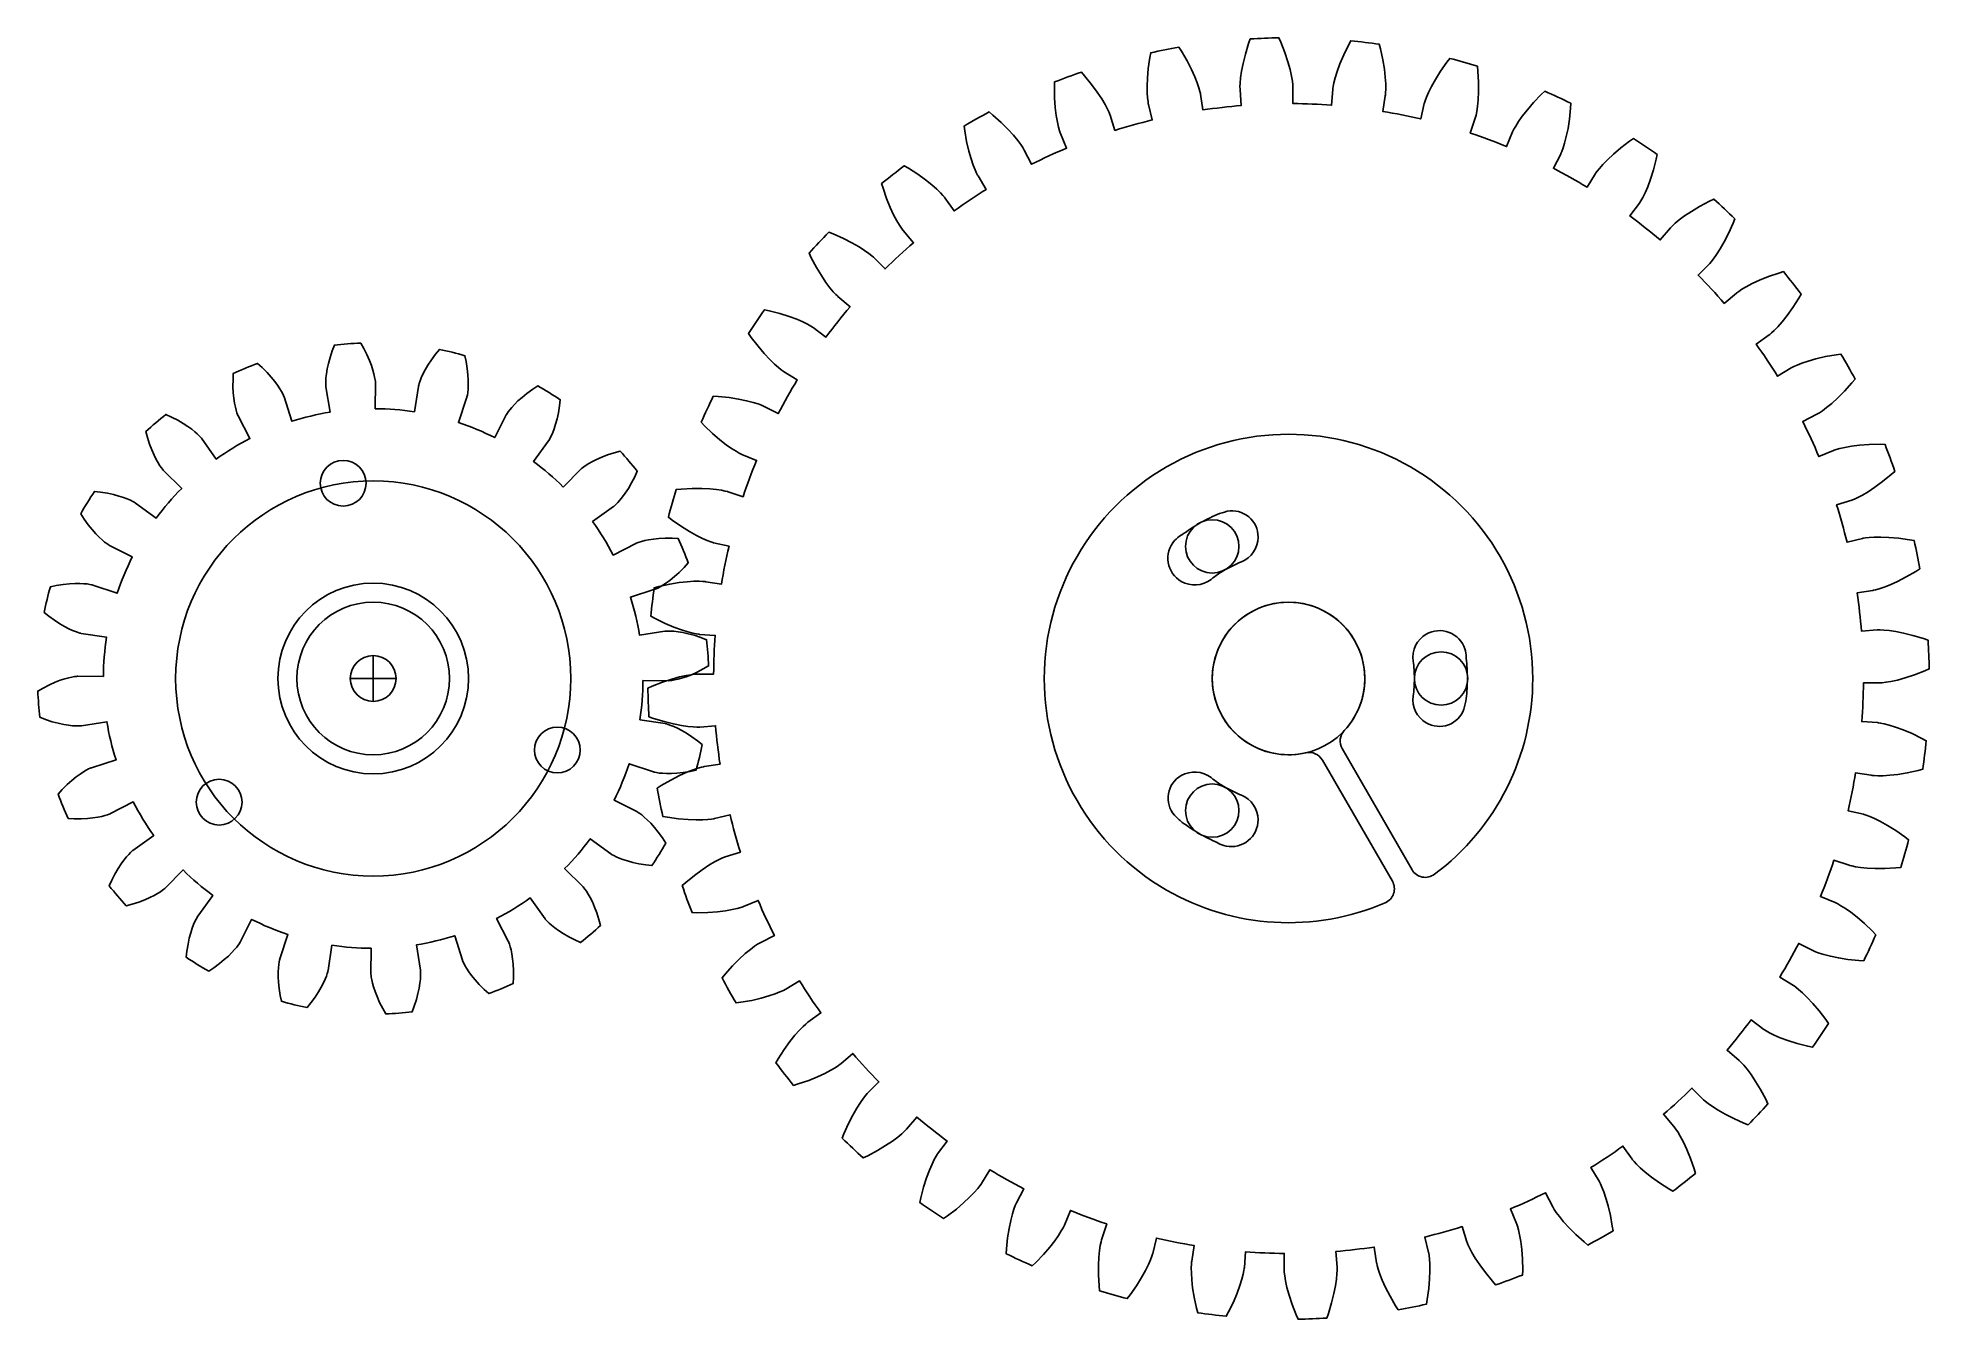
# Model space of a CAD drawing. Header units: millimetres. Extents: x -164 to 84, y -84 to 84.
import ezdxf

# ---------------------------------------------------------------- set-up
doc = ezdxf.new("R2010")
doc.units = ezdxf.units.MM
doc.layers.add('Layer1', color=70, linetype='Continuous')

msp = doc.modelspace()

# ---------------------------------------------------------------- linework, layer by layer
at = {"layer": 'Layer1'}
for points in [[(57.13, 49.16), (58.71, 50.52), (58.79, 50.58), (59.02, 50.75), (59.42, 51.02), (60.01, 51.36), (60.78, 51.77), (61.74, 52.21), (62.91, 52.69), (64.28, 53.16), (64.89, 53.34, -0.011197), (67.21, 50.38), (67.21, 50.38), (66.89, 49.84), (66.11, 48.62), (65.37, 47.6), (64.71, 46.76), (64.13, 46.11), (63.65, 45.63), (63.3, 45.3), (63.08, 45.11), (63, 45.05), (61.31, 43.84, -0.016841), (64.12, 39.62), (65.89, 40.71), (65.97, 40.76), (66.23, 40.89), (66.67, 41.09), (67.3, 41.34), (68.13, 41.62), (69.15, 41.91), (70.38, 42.2), (71.81, 42.45), (72.43, 42.54, -0.011197), (74.27, 39.25), (74.27, 39.25), (73.87, 38.76), (72.9, 37.68), (72.01, 36.78), (71.22, 36.07), (70.55, 35.51), (70.01, 35.11), (69.61, 34.84), (69.36, 34.69), (69.27, 34.64), (67.41, 33.71, -0.016841), (69.53, 29.1), (71.45, 29.9), (71.54, 29.94), (71.81, 30.03), (72.28, 30.16), (72.94, 30.3), (73.8, 30.45), (74.86, 30.58), (76.11, 30.67), (77.56, 30.7), (78.2, 30.68, -0.011197), (79.49, 27.15), (79.49, 27.15), (79.02, 26.73), (77.89, 25.81), (76.88, 25.07), (75.99, 24.48), (75.24, 24.04), (74.64, 23.72), (74.2, 23.52), (73.93, 23.41), (73.84, 23.38), (71.86, 22.75, -0.016841), (73.22, 17.86), (75.25, 18.36), (75.34, 18.38), (75.63, 18.42), (76.11, 18.48), (76.78, 18.52), (77.65, 18.53), (78.72, 18.49), (79.97, 18.38), (81.41, 18.19), (82.03, 18.07, -0.011197), (82.76, 14.38), (82.76, 14.38), (82.23, 14.03), (80.97, 13.31), (79.85, 12.73), (78.88, 12.29), (78.07, 11.97), (77.43, 11.76), (76.97, 11.62), (76.68, 11.56), (76.59, 11.54), (74.53, 11.23, -0.016841), (75.12, 6.19), (77.19, 6.36), (77.29, 6.36), (77.58, 6.37), (78.06, 6.34), (78.74, 6.28), (79.6, 6.16), (80.64, 5.95), (81.86, 5.65), (83.25, 5.23), (83.85, 5.01, -0.011197), (83.99, 1.26), (83.99, 1.26), (83.41, 1), (82.06, 0.48), (80.86, 0.08), (79.84, -0.2), (78.98, -0.39), (78.32, -0.5), (77.84, -0.56), (77.55, -0.58), (77.45, -0.58), (75.37, -0.57, -0.016841), (75.16, -5.64), (77.23, -5.79), (77.33, -5.8), (77.62, -5.85), (78.09, -5.95), (78.75, -6.11), (79.58, -6.37), (80.58, -6.74), (81.74, -7.23), (83.05, -7.86), (83.6, -8.16, -0.011197), (83.15, -11.9), (83.15, -11.9), (82.54, -12.06), (81.12, -12.37), (79.88, -12.57), (78.82, -12.69), (77.95, -12.74), (77.27, -12.75), (76.79, -12.73), (76.5, -12.7), (76.4, -12.69), (74.35, -12.35, -0.016841), (73.35, -17.33), (75.38, -17.8), (75.47, -17.83), (75.75, -17.92), (76.2, -18.09), (76.82, -18.36), (77.6, -18.74), (78.53, -19.26), (79.6, -19.93), (80.79, -20.76), (81.3, -21.14, -0.011197), (80.27, -24.76), (80.27, -24.76), (79.64, -24.83), (78.19, -24.9), (76.93, -24.91), (75.87, -24.86), (75, -24.78), (74.33, -24.68), (73.85, -24.58), (73.57, -24.51), (73.48, -24.49), (71.51, -23.83, -0.016841), (69.74, -28.59), (71.66, -29.38), (71.75, -29.42), (72.01, -29.55), (72.43, -29.79), (73.01, -30.15), (73.72, -30.65), (74.55, -31.31), (75.51, -32.13), (76.55, -33.14), (76.99, -33.6, -0.011197), (75.41, -37.01), (75.41, -37.01), (74.77, -36.98), (73.33, -36.83), (72.09, -36.64), (71.04, -36.42), (70.2, -36.2), (69.55, -36), (69.1, -35.84), (68.83, -35.72), (68.74, -35.68), (66.9, -34.72, -0.016841), (64.41, -39.15), (66.19, -40.23), (66.27, -40.28), (66.5, -40.45), (66.88, -40.75), (67.39, -41.2), (68.01, -41.81), (68.74, -42.59), (69.55, -43.55), (70.43, -44.71), (70.78, -45.23, -0.011197), (68.69, -48.35), (68.69, -48.35), (68.07, -48.22), (66.67, -47.85), (65.47, -47.46), (64.47, -47.09), (63.67, -46.74), (63.06, -46.44), (62.64, -46.2), (62.4, -46.05), (62.32, -46), (60.64, -44.76, -0.016841), (57.49, -48.74), (59.08, -50.08), (59.15, -50.15), (59.36, -50.35), (59.68, -50.71), (60.12, -51.23), (60.64, -51.93), (61.23, -52.82), (61.88, -53.89), (62.57, -55.17), (62.84, -55.75, -0.011197), (60.28, -58.5), (60.28, -58.5), (59.69, -58.28), (58.36, -57.69), (57.24, -57.12), (56.31, -56.59), (55.58, -56.13), (55.02, -55.73), (54.64, -55.43), (54.42, -55.24), (54.35, -55.18), (52.89, -53.7, -0.016841), (49.16, -57.13), (50.52, -58.71), (50.58, -58.79), (50.75, -59.02), (51.02, -59.42), (51.36, -60.01), (51.77, -60.78), (52.21, -61.74), (52.69, -62.91), (53.16, -64.28), (53.34, -64.89, -0.011197), (50.38, -67.21), (50.38, -67.21), (49.84, -66.89), (48.62, -66.11), (47.6, -65.37), (46.76, -64.71), (46.11, -64.13), (45.63, -63.65), (45.3, -63.3), (45.11, -63.08), (45.05, -63), (43.84, -61.31, -0.016841), (39.62, -64.12), (40.71, -65.89), (40.76, -65.97), (40.89, -66.23), (41.09, -66.67), (41.34, -67.3), (41.62, -68.13), (41.91, -69.15), (42.2, -70.38), (42.45, -71.81), (42.54, -72.43, -0.011197), (39.25, -74.27), (39.25, -74.27), (38.76, -73.87), (37.68, -72.9), (36.78, -72.01), (36.07, -71.22), (35.51, -70.55), (35.11, -70.01), (34.84, -69.61), (34.69, -69.36), (34.64, -69.27), (33.71, -67.41, -0.016841), (29.1, -69.53), (29.9, -71.45), (29.94, -71.54), (30.03, -71.81), (30.16, -72.28), (30.3, -72.94), (30.45, -73.8), (30.58, -74.86), (30.67, -76.11), (30.7, -77.56), (30.68, -78.2, -0.011197), (27.15, -79.49), (27.15, -79.49), (26.73, -79.02), (25.81, -77.89), (25.07, -76.88), (24.48, -75.99), (24.04, -75.24), (23.72, -74.64), (23.52, -74.2), (23.41, -73.93), (23.38, -73.84), (22.75, -71.86, -0.016841), (17.86, -73.22), (18.36, -75.25), (18.38, -75.34), (18.42, -75.63), (18.48, -76.11), (18.52, -76.78), (18.53, -77.65), (18.49, -78.72), (18.38, -79.97), (18.19, -81.41), (18.07, -82.03, -0.011197), (14.38, -82.76), (14.38, -82.76), (14.03, -82.23), (13.31, -80.97), (12.73, -79.85), (12.29, -78.88), (11.97, -78.07), (11.76, -77.43), (11.62, -76.97), (11.56, -76.68), (11.54, -76.59), (11.23, -74.53, -0.016841), (6.19, -75.12), (6.36, -77.19), (6.36, -77.29), (6.37, -77.58), (6.34, -78.06), (6.28, -78.74), (6.16, -79.6), (5.95, -80.64), (5.65, -81.86), (5.23, -83.25), (5.01, -83.85, -0.011197), (1.26, -83.99), (1.26, -83.99), (1, -83.41), (0.48, -82.06), (0.08, -80.86), (-0.2, -79.84), (-0.39, -78.98), (-0.5, -78.32), (-0.56, -77.84), (-0.58, -77.55), (-0.58, -77.45), (-0.57, -75.37, -0.016841), (-5.64, -75.16), (-5.79, -77.23), (-5.8, -77.33), (-5.85, -77.62), (-5.95, -78.09), (-6.11, -78.75), (-6.37, -79.58), (-6.74, -80.58), (-7.23, -81.74), (-7.86, -83.05), (-8.16, -83.6, -0.011197), (-11.9, -83.15), (-11.9, -83.15), (-12.06, -82.54), (-12.37, -81.12), (-12.57, -79.88), (-12.69, -78.82), (-12.74, -77.95), (-12.75, -77.27), (-12.73, -76.79), (-12.7, -76.5), (-12.69, -76.4), (-12.35, -74.35, -0.016841), (-17.33, -73.35), (-17.8, -75.38), (-17.83, -75.47), (-17.92, -75.75), (-18.09, -76.2), (-18.36, -76.82), (-18.74, -77.6), (-19.26, -78.53), (-19.93, -79.6), (-20.76, -80.79), (-21.14, -81.3, -0.011197), (-24.76, -80.27), (-24.76, -80.27), (-24.83, -79.64), (-24.9, -78.19), (-24.91, -76.93), (-24.86, -75.87), (-24.78, -75), (-24.68, -74.33), (-24.58, -73.85), (-24.51, -73.57), (-24.49, -73.48), (-23.83, -71.51, -0.016841), (-28.59, -69.74), (-29.38, -71.66), (-29.42, -71.75), (-29.55, -72.01), (-29.79, -72.43), (-30.15, -73.01), (-30.65, -73.72), (-31.31, -74.55), (-32.13, -75.51), (-33.14, -76.55), (-33.6, -76.99, -0.011197), (-37.01, -75.41), (-37.01, -75.41), (-36.98, -74.77), (-36.83, -73.33), (-36.64, -72.09), (-36.42, -71.04), (-36.2, -70.2), (-36, -69.55), (-35.84, -69.1), (-35.72, -68.83), (-35.68, -68.74), (-34.72, -66.9, -0.016841), (-39.15, -64.41), (-40.23, -66.19), (-40.28, -66.27), (-40.45, -66.5), (-40.75, -66.88), (-41.2, -67.39), (-41.81, -68.01), (-42.59, -68.74), (-43.55, -69.55), (-44.71, -70.43), (-45.23, -70.78, -0.011197), (-48.35, -68.69), (-48.35, -68.69), (-48.22, -68.07), (-47.85, -66.67), (-47.46, -65.47), (-47.09, -64.47), (-46.74, -63.67), (-46.44, -63.06), (-46.2, -62.64), (-46.05, -62.4), (-46, -62.32), (-44.76, -60.64, -0.016841), (-48.74, -57.49), (-50.08, -59.08), (-50.15, -59.15), (-50.35, -59.36), (-50.71, -59.68), (-51.23, -60.12), (-51.93, -60.64), (-52.82, -61.23), (-53.89, -61.88), (-55.17, -62.57), (-55.75, -62.84, -0.011197), (-58.5, -60.28), (-58.5, -60.28), (-58.28, -59.69), (-57.69, -58.36), (-57.12, -57.24), (-56.59, -56.31), (-56.13, -55.58), (-55.73, -55.02), (-55.43, -54.64), (-55.24, -54.42), (-55.18, -54.35), (-53.7, -52.89, -0.016841), (-57.13, -49.16), (-58.71, -50.52), (-58.79, -50.58), (-59.02, -50.75), (-59.42, -51.02), (-60.01, -51.36), (-60.78, -51.77), (-61.74, -52.21), (-62.91, -52.69), (-64.28, -53.16), (-64.89, -53.34, -0.011197), (-67.21, -50.38), (-67.21, -50.38), (-66.89, -49.84), (-66.11, -48.62), (-65.37, -47.6), (-64.71, -46.76), (-64.13, -46.11), (-63.65, -45.63), (-63.3, -45.3), (-63.08, -45.11), (-63, -45.05), (-61.31, -43.84, -0.016841), (-64.12, -39.62), (-65.89, -40.71), (-65.97, -40.76), (-66.23, -40.89), (-66.67, -41.09), (-67.3, -41.34), (-68.13, -41.62), (-69.15, -41.91), (-70.38, -42.2), (-71.81, -42.45), (-72.43, -42.54, -0.011197), (-74.27, -39.25), (-74.27, -39.25), (-73.87, -38.76), (-72.9, -37.68), (-72.01, -36.78), (-71.22, -36.07), (-70.55, -35.51), (-70.01, -35.11), (-69.61, -34.84), (-69.36, -34.69), (-69.27, -34.64), (-67.41, -33.71, -0.016841), (-69.53, -29.1), (-71.45, -29.9), (-71.54, -29.94), (-71.81, -30.03), (-72.28, -30.16), (-72.94, -30.3), (-73.8, -30.45), (-74.86, -30.58), (-76.11, -30.67), (-77.56, -30.7), (-78.2, -30.68, -0.011197), (-79.49, -27.15), (-79.49, -27.15), (-79.02, -26.73), (-77.89, -25.81), (-76.88, -25.07), (-75.99, -24.48), (-75.24, -24.04), (-74.64, -23.72), (-74.2, -23.52), (-73.93, -23.41), (-73.84, -23.38), (-71.86, -22.75, -0.016841), (-73.22, -17.86), (-75.25, -18.36), (-75.34, -18.38), (-75.63, -18.42), (-76.11, -18.48), (-76.78, -18.52), (-77.65, -18.53), (-78.72, -18.49), (-79.97, -18.38), (-81.41, -18.19), (-82.03, -18.07, -0.011197), (-82.76, -14.38), (-82.76, -14.38), (-82.23, -14.03), (-80.97, -13.31), (-79.85, -12.73), (-78.88, -12.29), (-78.07, -11.97), (-77.43, -11.76), (-76.97, -11.62), (-76.68, -11.56), (-76.59, -11.54), (-74.53, -11.23, -0.016841), (-75.12, -6.19), (-77.19, -6.36), (-77.29, -6.36), (-77.58, -6.37), (-78.06, -6.34), (-78.74, -6.28), (-79.6, -6.16), (-80.64, -5.95), (-81.86, -5.65), (-83.25, -5.23), (-83.85, -5.01, -0.011197), (-83.99, -1.26), (-83.99, -1.26), (-83.41, -1), (-82.06, -0.48), (-80.86, -0.08), (-79.84, 0.2), (-78.98, 0.39), (-78.32, 0.5), (-77.84, 0.56), (-77.55, 0.58), (-77.45, 0.58), (-75.37, 0.57, -0.016841), (-75.16, 5.64), (-77.23, 5.79), (-77.33, 5.8), (-77.62, 5.85), (-78.09, 5.95), (-78.75, 6.11), (-79.58, 6.37), (-80.58, 6.74), (-81.74, 7.23), (-83.05, 7.86), (-83.6, 8.16, -0.011197), (-83.15, 11.9), (-83.15, 11.9), (-82.54, 12.06), (-81.12, 12.37), (-79.88, 12.57), (-78.82, 12.69), (-77.95, 12.74), (-77.27, 12.75), (-76.79, 12.73), (-76.5, 12.7), (-76.4, 12.69), (-74.35, 12.35, -0.016841), (-73.35, 17.33), (-75.38, 17.8), (-75.47, 17.83), (-75.75, 17.92), (-76.2, 18.09), (-76.82, 18.36), (-77.6, 18.74), (-78.53, 19.26), (-79.6, 19.93), (-80.79, 20.76), (-81.3, 21.14, -0.011197), (-80.27, 24.76), (-80.27, 24.76), (-79.64, 24.83), (-78.19, 24.9), (-76.93, 24.91), (-75.87, 24.86), (-75, 24.78), (-74.33, 24.68), (-73.85, 24.58), (-73.57, 24.51), (-73.48, 24.49), (-71.51, 23.83, -0.016841), (-69.74, 28.59), (-71.66, 29.38), (-71.75, 29.42), (-72.01, 29.55), (-72.43, 29.79), (-73.01, 30.15), (-73.72, 30.65), (-74.55, 31.31), (-75.51, 32.13), (-76.55, 33.14), (-76.99, 33.6, -0.011197), (-75.41, 37.01), (-75.41, 37.01), (-74.77, 36.98), (-73.33, 36.83), (-72.09, 36.64), (-71.04, 36.42), (-70.2, 36.2), (-69.55, 36), (-69.1, 35.84), (-68.83, 35.72), (-68.74, 35.68), (-66.9, 34.72, -0.016841), (-64.41, 39.15), (-66.19, 40.23), (-66.27, 40.28), (-66.5, 40.45), (-66.88, 40.75), (-67.39, 41.2), (-68.01, 41.81), (-68.74, 42.59), (-69.55, 43.55), (-70.43, 44.71), (-70.78, 45.23, -0.011197), (-68.69, 48.35), (-68.69, 48.35), (-68.07, 48.22), (-66.67, 47.85), (-65.47, 47.46), (-64.47, 47.09), (-63.67, 46.74), (-63.06, 46.44), (-62.64, 46.2), (-62.4, 46.05), (-62.32, 46), (-60.64, 44.76, -0.016841), (-57.49, 48.74), (-59.08, 50.08), (-59.15, 50.15), (-59.36, 50.35), (-59.68, 50.71), (-60.12, 51.23), (-60.64, 51.93), (-61.23, 52.82), (-61.88, 53.89), (-62.57, 55.17), (-62.84, 55.75, -0.011197), (-60.28, 58.5), (-60.28, 58.5), (-59.69, 58.28), (-58.36, 57.69), (-57.24, 57.12), (-56.31, 56.59), (-55.58, 56.13), (-55.02, 55.73), (-54.64, 55.43), (-54.42, 55.24), (-54.35, 55.18), (-52.89, 53.7, -0.016841), (-49.16, 57.13), (-50.52, 58.71), (-50.58, 58.79), (-50.75, 59.02), (-51.02, 59.42), (-51.36, 60.01), (-51.77, 60.78), (-52.21, 61.74), (-52.69, 62.91), (-53.16, 64.28), (-53.34, 64.89, -0.011197), (-50.38, 67.21), (-50.38, 67.21), (-49.84, 66.89), (-48.62, 66.11), (-47.6, 65.37), (-46.76, 64.71), (-46.11, 64.13), (-45.63, 63.65), (-45.3, 63.3), (-45.11, 63.08), (-45.05, 63), (-43.84, 61.31, -0.016841), (-39.62, 64.12), (-40.71, 65.89), (-40.76, 65.97), (-40.89, 66.23), (-41.09, 66.67), (-41.34, 67.3), (-41.62, 68.13), (-41.91, 69.15), (-42.2, 70.38), (-42.45, 71.81), (-42.54, 72.43, -0.011197), (-39.25, 74.27), (-39.25, 74.27), (-38.76, 73.87), (-37.68, 72.9), (-36.78, 72.01), (-36.07, 71.22), (-35.51, 70.55), (-35.11, 70.01), (-34.84, 69.61), (-34.69, 69.36), (-34.64, 69.27), (-33.71, 67.41, -0.016841), (-29.1, 69.53), (-29.9, 71.45), (-29.94, 71.54), (-30.03, 71.81), (-30.16, 72.28), (-30.3, 72.94), (-30.45, 73.8), (-30.58, 74.86), (-30.67, 76.11), (-30.7, 77.56), (-30.68, 78.2, -0.011197), (-27.15, 79.49), (-27.15, 79.49), (-26.73, 79.02), (-25.81, 77.89), (-25.07, 76.88), (-24.48, 75.99), (-24.04, 75.24), (-23.72, 74.64), (-23.52, 74.2), (-23.41, 73.93), (-23.38, 73.84), (-22.75, 71.86, -0.016841), (-17.86, 73.22), (-18.36, 75.25), (-18.38, 75.34), (-18.42, 75.63), (-18.48, 76.11), (-18.52, 76.78), (-18.53, 77.65), (-18.49, 78.72), (-18.38, 79.97), (-18.19, 81.41), (-18.07, 82.03, -0.011197), (-14.38, 82.76), (-14.38, 82.76), (-14.03, 82.23), (-13.31, 80.97), (-12.73, 79.85), (-12.29, 78.88), (-11.97, 78.07), (-11.76, 77.43), (-11.62, 76.97), (-11.56, 76.68), (-11.54, 76.59), (-11.23, 74.53, -0.016841), (-6.19, 75.12), (-6.36, 77.19), (-6.36, 77.29), (-6.37, 77.58), (-6.34, 78.06), (-6.28, 78.74), (-6.16, 79.6), (-5.95, 80.64), (-5.65, 81.86), (-5.23, 83.25), (-5.01, 83.85, -0.011197), (-1.26, 83.99), (-1.26, 83.99), (-1, 83.41), (-0.48, 82.06), (-0.08, 80.86), (0.2, 79.84), (0.39, 78.98), (0.5, 78.32), (0.56, 77.84), (0.58, 77.55), (0.58, 77.45), (0.57, 75.37, -0.016841), (5.64, 75.16), (5.79, 77.23), (5.8, 77.33), (5.85, 77.62), (5.95, 78.09), (6.11, 78.75), (6.37, 79.58), (6.74, 80.58), (7.23, 81.74), (7.86, 83.05), (8.16, 83.6, -0.011197), (11.9, 83.15), (11.9, 83.15), (12.06, 82.54), (12.37, 81.12), (12.57, 79.88), (12.69, 78.82), (12.74, 77.95), (12.75, 77.27), (12.73, 76.79), (12.7, 76.5), (12.69, 76.4), (12.35, 74.35, -0.016841), (17.33, 73.35), (17.8, 75.38), (17.83, 75.47), (17.92, 75.75), (18.09, 76.2), (18.36, 76.82), (18.74, 77.6), (19.26, 78.53), (19.93, 79.6), (20.76, 80.79), (21.14, 81.3, -0.011197), (24.76, 80.27), (24.76, 80.27), (24.83, 79.64), (24.9, 78.19), (24.91, 76.93), (24.86, 75.87), (24.78, 75), (24.68, 74.33), (24.58, 73.85), (24.51, 73.57), (24.49, 73.48), (23.83, 71.51, -0.016841), (28.59, 69.74), (29.38, 71.66), (29.42, 71.75), (29.55, 72.01), (29.79, 72.43), (30.15, 73.01), (30.65, 73.72), (31.31, 74.55), (32.13, 75.51), (33.14, 76.55), (33.6, 76.99, -0.011197), (37.01, 75.41), (37.01, 75.41), (36.98, 74.77), (36.83, 73.33), (36.64, 72.09), (36.42, 71.04), (36.2, 70.2), (36, 69.55), (35.84, 69.1), (35.72, 68.83), (35.68, 68.74), (34.72, 66.9, -0.016841), (39.15, 64.41), (40.23, 66.19), (40.28, 66.27), (40.45, 66.5), (40.75, 66.88), (41.2, 67.39), (41.81, 68.01), (42.59, 68.74), (43.55, 69.55), (44.71, 70.43), (45.23, 70.78, -0.011197), (48.35, 68.69), (48.35, 68.69), (48.22, 68.07), (47.85, 66.67), (47.46, 65.47), (47.09, 64.47), (46.74, 63.67), (46.44, 63.06), (46.2, 62.64), (46.05, 62.4), (46, 62.32), (44.76, 60.64, -0.016841), (48.74, 57.49), (50.08, 59.08), (50.15, 59.15), (50.35, 59.36), (50.71, 59.68), (51.23, 60.12), (51.93, 60.64), (52.82, 61.23), (53.89, 61.88), (55.17, 62.57), (55.75, 62.84, -0.011197), (58.5, 60.28), (58.5, 60.28), (58.28, 59.69), (57.69, 58.36), (57.12, 57.24), (56.59, 56.31), (56.13, 55.58), (55.73, 55.02), (55.43, 54.64), (55.24, 54.42), (55.18, 54.35), (53.7, 52.89, -0.016841)], [(-95.08, 25.1), (-92.72, 27.48), (-92.68, 27.52), (-92.57, 27.61), (-92.38, 27.76), (-92.1, 27.96), (-91.74, 28.19), (-91.27, 28.45), (-90.71, 28.73), (-90.04, 29.02), (-89.27, 29.31), (-88.4, 29.6), (-87.63, 29.81, -0.01965), (-85.39, 27.17), (-85.39, 27.17), (-85.72, 26.45), (-86.14, 25.63), (-86.55, 24.92), (-86.95, 24.31), (-87.31, 23.8), (-87.65, 23.38), (-87.94, 23.06), (-88.17, 22.81), (-88.35, 22.65), (-88.46, 22.56), (-88.5, 22.53), (-91.23, 20.58, -0.03649), (-88.54, 16.17), (-85.56, 17.71), (-85.52, 17.73), (-85.38, 17.78), (-85.15, 17.87), (-84.83, 17.97), (-84.41, 18.07), (-83.89, 18.18), (-83.26, 18.27), (-82.54, 18.34), (-81.72, 18.39), (-80.8, 18.38), (-80.01, 18.34, -0.01965), (-78.69, 15.15), (-78.69, 15.15), (-79.23, 14.56), (-79.88, 13.91), (-80.49, 13.36), (-81.05, 12.9), (-81.56, 12.53), (-82.01, 12.24), (-82.38, 12.02), (-82.68, 11.86), (-82.9, 11.76), (-83.03, 11.71), (-83.08, 11.69), (-86.28, 10.68, -0.03649), (-85.08, 5.66), (-81.77, 6.2), (-81.73, 6.2), (-81.58, 6.22), (-81.34, 6.22), (-81, 6.22), (-80.57, 6.19), (-80.04, 6.13), (-79.42, 6.03), (-78.71, 5.87), (-77.91, 5.66), (-77.04, 5.37), (-76.3, 5.09, -0.01965), (-76.03, 1.64), (-76.03, 1.64), (-76.72, 1.25), (-77.54, 0.83), (-78.29, 0.5), (-78.97, 0.24), (-79.57, 0.04), (-80.08, -0.1), (-80.51, -0.19), (-80.84, -0.25), (-81.08, -0.28), (-81.23, -0.29), (-81.28, -0.29), (-84.63, -0.27, -0.03649), (-85.04, -5.41), (-81.73, -5.92), (-81.68, -5.93), (-81.54, -5.96), (-81.31, -6.03), (-80.99, -6.14), (-80.58, -6.3), (-80.1, -6.52), (-79.54, -6.81), (-78.91, -7.18), (-78.22, -7.63), (-77.48, -8.17), (-76.86, -8.67, -0.01965), (-77.68, -12.03), (-77.68, -12.03), (-78.45, -12.19), (-79.36, -12.33), (-80.18, -12.41), (-80.91, -12.45), (-81.54, -12.45), (-82.07, -12.43), (-82.5, -12.39), (-82.84, -12.34), (-83.07, -12.29), (-83.21, -12.26), (-83.26, -12.24), (-86.44, -11.18, -0.03649), (-88.42, -15.94), (-85.43, -17.45), (-85.39, -17.48), (-85.26, -17.55), (-85.06, -17.69), (-84.79, -17.89), (-84.46, -18.17), (-84.07, -18.53), (-83.62, -18.98), (-83.14, -19.52), (-82.63, -20.16), (-82.09, -20.91), (-81.65, -21.57, -0.01965), (-83.46, -24.52), (-83.46, -24.52), (-84.25, -24.43), (-85.16, -24.28), (-85.97, -24.11), (-86.67, -23.92), (-87.27, -23.73), (-87.76, -23.54), (-88.16, -23.37), (-88.47, -23.22), (-88.68, -23.1), (-88.8, -23.02), (-88.84, -23), (-91.54, -21.01, -0.03649), (-94.9, -24.92), (-92.52, -27.28), (-92.48, -27.32), (-92.39, -27.43), (-92.24, -27.62), (-92.04, -27.9), (-91.81, -28.26), (-91.55, -28.73), (-91.27, -29.29), (-90.98, -29.96), (-90.69, -30.73), (-90.4, -31.6), (-90.19, -32.37, -0.01965), (-92.83, -34.61), (-92.83, -34.61), (-93.55, -34.28), (-94.37, -33.86), (-95.08, -33.45), (-95.69, -33.05), (-96.2, -32.69), (-96.62, -32.35), (-96.94, -32.06), (-97.19, -31.83), (-97.35, -31.65), (-97.44, -31.54), (-97.47, -31.5), (-99.42, -28.77, -0.03649), (-103.83, -31.46), (-102.29, -34.44), (-102.27, -34.48), (-102.22, -34.62), (-102.13, -34.85), (-102.03, -35.17), (-101.93, -35.59), (-101.82, -36.11), (-101.73, -36.74), (-101.66, -37.46), (-101.61, -38.28), (-101.62, -39.2), (-101.66, -39.99, -0.01965), (-104.85, -41.31), (-104.85, -41.31), (-105.44, -40.77), (-106.09, -40.12), (-106.64, -39.51), (-107.1, -38.95), (-107.47, -38.44), (-107.76, -37.99), (-107.98, -37.62), (-108.14, -37.32), (-108.24, -37.1), (-108.29, -36.97), (-108.31, -36.92), (-109.32, -33.72, -0.03649), (-114.34, -34.92), (-113.8, -38.23), (-113.8, -38.27), (-113.78, -38.42), (-113.78, -38.66), (-113.78, -39), (-113.81, -39.43), (-113.87, -39.96), (-113.97, -40.58), (-114.13, -41.29), (-114.34, -42.09), (-114.63, -42.96), (-114.91, -43.7, -0.01965), (-118.36, -43.97), (-118.36, -43.97), (-118.75, -43.28), (-119.17, -42.46), (-119.5, -41.71), (-119.76, -41.03), (-119.96, -40.43), (-120.1, -39.92), (-120.19, -39.49), (-120.25, -39.16), (-120.28, -38.92), (-120.29, -38.77), (-120.29, -38.72), (-120.27, -35.37, -0.03649), (-125.41, -34.96), (-125.92, -38.27), (-125.93, -38.32), (-125.96, -38.46), (-126.03, -38.69), (-126.14, -39.01), (-126.3, -39.42), (-126.52, -39.9), (-126.81, -40.46), (-127.18, -41.09), (-127.63, -41.78), (-128.17, -42.52), (-128.67, -43.14, -0.01965), (-132.03, -42.32), (-132.03, -42.32), (-132.19, -41.55), (-132.33, -40.64), (-132.41, -39.82), (-132.45, -39.09), (-132.45, -38.46), (-132.43, -37.93), (-132.39, -37.5), (-132.34, -37.16), (-132.29, -36.93), (-132.26, -36.79), (-132.24, -36.74), (-131.18, -33.56, -0.03649), (-135.94, -31.58), (-137.45, -34.57), (-137.48, -34.61), (-137.55, -34.74), (-137.69, -34.94), (-137.89, -35.21), (-138.17, -35.54), (-138.53, -35.93), (-138.98, -36.38), (-139.52, -36.86), (-140.16, -37.37), (-140.91, -37.91), (-141.57, -38.35, -0.01965), (-144.52, -36.54), (-144.52, -36.54), (-144.43, -35.75), (-144.28, -34.84), (-144.11, -34.03), (-143.92, -33.33), (-143.73, -32.73), (-143.54, -32.24), (-143.37, -31.84), (-143.22, -31.53), (-143.1, -31.32), (-143.02, -31.2), (-143, -31.16), (-141.01, -28.46, -0.03649), (-144.92, -25.1), (-147.28, -27.48), (-147.32, -27.52), (-147.43, -27.61), (-147.62, -27.76), (-147.9, -27.96), (-148.26, -28.19), (-148.73, -28.45), (-149.29, -28.73), (-149.96, -29.02), (-150.73, -29.31), (-151.6, -29.6), (-152.37, -29.81, -0.01965), (-154.61, -27.17), (-154.61, -27.17), (-154.28, -26.45), (-153.86, -25.63), (-153.45, -24.92), (-153.05, -24.31), (-152.69, -23.8), (-152.35, -23.38), (-152.06, -23.06), (-151.83, -22.81), (-151.65, -22.65), (-151.54, -22.56), (-151.5, -22.53), (-148.77, -20.58, -0.03649), (-151.46, -16.17), (-154.44, -17.71), (-154.48, -17.73), (-154.62, -17.78), (-154.85, -17.87), (-155.17, -17.97), (-155.59, -18.07), (-156.11, -18.18), (-156.74, -18.27), (-157.46, -18.34), (-158.28, -18.39), (-159.2, -18.38), (-159.99, -18.34, -0.01965), (-161.31, -15.15), (-161.31, -15.15), (-160.77, -14.56), (-160.12, -13.91), (-159.51, -13.36), (-158.95, -12.9), (-158.44, -12.53), (-157.99, -12.24), (-157.62, -12.02), (-157.32, -11.86), (-157.1, -11.76), (-156.97, -11.71), (-156.92, -11.69), (-153.72, -10.68, -0.03649), (-154.92, -5.66), (-158.23, -6.2), (-158.27, -6.2), (-158.42, -6.22), (-158.66, -6.22), (-159, -6.22), (-159.43, -6.19), (-159.96, -6.13), (-160.58, -6.03), (-161.29, -5.87), (-162.09, -5.66), (-162.96, -5.37), (-163.7, -5.09, -0.01965), (-163.97, -1.64), (-163.97, -1.64), (-163.28, -1.25), (-162.46, -0.83), (-161.71, -0.5), (-161.03, -0.24), (-160.43, -0.04), (-159.92, 0.1), (-159.49, 0.19), (-159.16, 0.25), (-158.92, 0.28), (-158.77, 0.29), (-158.72, 0.29), (-155.37, 0.27, -0.03649), (-154.96, 5.41), (-158.27, 5.92), (-158.32, 5.93), (-158.46, 5.96), (-158.69, 6.03), (-159.01, 6.14), (-159.42, 6.3), (-159.9, 6.52), (-160.46, 6.81), (-161.09, 7.18), (-161.78, 7.63), (-162.52, 8.17), (-163.14, 8.67, -0.01965), (-162.32, 12.03), (-162.32, 12.03), (-161.55, 12.19), (-160.64, 12.33), (-159.82, 12.41), (-159.09, 12.45), (-158.46, 12.45), (-157.93, 12.43), (-157.5, 12.39), (-157.16, 12.34), (-156.93, 12.29), (-156.79, 12.26), (-156.74, 12.24), (-153.56, 11.18, -0.03649), (-151.58, 15.94), (-154.57, 17.45), (-154.61, 17.48), (-154.74, 17.55), (-154.94, 17.69), (-155.21, 17.89), (-155.54, 18.17), (-155.93, 18.53), (-156.38, 18.98), (-156.86, 19.52), (-157.37, 20.16), (-157.91, 20.91), (-158.35, 21.57, -0.01965), (-156.54, 24.52), (-156.54, 24.52), (-155.75, 24.43), (-154.84, 24.28), (-154.03, 24.11), (-153.33, 23.92), (-152.73, 23.73), (-152.24, 23.54), (-151.84, 23.37), (-151.53, 23.22), (-151.32, 23.1), (-151.2, 23.02), (-151.16, 23), (-148.46, 21.01, -0.03649), (-145.1, 24.92), (-147.48, 27.28), (-147.52, 27.32), (-147.61, 27.43), (-147.76, 27.62), (-147.96, 27.9), (-148.19, 28.26), (-148.45, 28.73), (-148.73, 29.29), (-149.02, 29.96), (-149.31, 30.73), (-149.6, 31.6), (-149.81, 32.37, -0.01965), (-147.17, 34.61), (-147.17, 34.61), (-146.45, 34.28), (-145.63, 33.86), (-144.92, 33.45), (-144.31, 33.05), (-143.8, 32.69), (-143.38, 32.35), (-143.06, 32.06), (-142.81, 31.83), (-142.65, 31.65), (-142.56, 31.54), (-142.53, 31.5), (-140.58, 28.77, -0.03649), (-136.17, 31.46), (-137.71, 34.44), (-137.73, 34.48), (-137.78, 34.62), (-137.87, 34.85), (-137.97, 35.17), (-138.07, 35.59), (-138.18, 36.11), (-138.27, 36.74), (-138.34, 37.46), (-138.39, 38.28), (-138.38, 39.2), (-138.34, 39.99, -0.01965), (-135.15, 41.31), (-135.15, 41.31), (-134.56, 40.77), (-133.91, 40.12), (-133.36, 39.51), (-132.9, 38.95), (-132.53, 38.44), (-132.24, 37.99), (-132.02, 37.62), (-131.86, 37.32), (-131.76, 37.1), (-131.71, 36.97), (-131.69, 36.92), (-130.68, 33.72, -0.03649), (-125.66, 34.92), (-126.2, 38.23), (-126.2, 38.27), (-126.22, 38.42), (-126.22, 38.66), (-126.22, 39), (-126.19, 39.43), (-126.13, 39.96), (-126.03, 40.58), (-125.87, 41.29), (-125.66, 42.09), (-125.37, 42.96), (-125.09, 43.7, -0.01965), (-121.64, 43.97), (-121.64, 43.97), (-121.25, 43.28), (-120.83, 42.46), (-120.5, 41.71), (-120.24, 41.03), (-120.04, 40.43), (-119.9, 39.92), (-119.81, 39.49), (-119.75, 39.16), (-119.72, 38.92), (-119.71, 38.77), (-119.71, 38.72), (-119.73, 35.37, -0.03649), (-114.59, 34.96), (-114.08, 38.27), (-114.07, 38.32), (-114.04, 38.46), (-113.97, 38.69), (-113.86, 39.01), (-113.7, 39.42), (-113.48, 39.9), (-113.19, 40.46), (-112.82, 41.09), (-112.37, 41.78), (-111.83, 42.52), (-111.33, 43.14, -0.01965), (-107.97, 42.32), (-107.97, 42.32), (-107.81, 41.55), (-107.67, 40.64), (-107.59, 39.82), (-107.55, 39.09), (-107.55, 38.46), (-107.57, 37.93), (-107.61, 37.5), (-107.66, 37.16), (-107.71, 36.93), (-107.74, 36.79), (-107.76, 36.74), (-108.82, 33.56, -0.03649), (-104.06, 31.58), (-102.55, 34.57), (-102.52, 34.61), (-102.45, 34.74), (-102.31, 34.94), (-102.11, 35.21), (-101.83, 35.54), (-101.47, 35.93), (-101.02, 36.38), (-100.48, 36.86), (-99.84, 37.37), (-99.09, 37.91), (-98.43, 38.35, -0.01965), (-95.48, 36.54), (-95.48, 36.54), (-95.57, 35.75), (-95.72, 34.84), (-95.89, 34.03), (-96.08, 33.33), (-96.27, 32.73), (-96.46, 32.24), (-96.63, 31.84), (-96.78, 31.53), (-96.9, 31.32), (-96.98, 31.2), (-97, 31.16), (-98.99, 28.46, -0.03649)], [(16.2, -25.07), (7.04, -9.19, -0.329955), (7.31, -6.83, 0.190047), (10, 0, 0.57735), (-5, 8.66, 0.57735), (-5, -8.66, 0.190047), (2.26, -9.74, -0.329955), (4.44, -10.69), (13.61, -26.57, -0.448874), (12.67, -29.4, -0.236868), (-16.01, -27.73, -0.57735), (-16.01, 27.73, -0.57735), (32.02, 0, -0.236868), (19.13, -25.67, -0.448874)], [(-14.93, 18.08, 0.474262), (-14.06, 12.73, 0.305838), (-10.16, 13, -0.0349), (-8.25, 14.29, -0.034942), (-6.18, 15.3, 0.305623), (-3.99, 18.54, 0.474262), (-8.04, 21.92, 0.013611), (-9.37, 21.5, 0.028109), (-11.72, 20.31, 0.028109), (-13.93, 18.86, 0.01094), (-14.06, 18.79, 0.080929)], [(23.12, 3.89, 0.474262), (18.06, 5.81, 0.305838), (16.34, 2.29, -0.0349), (16.5, 0, -0.034942), (16.34, -2.3, 0.305623), (18.06, -5.81, 0.474262), (23, -4, 0.013611), (23.3, -2.63, 0.028109), (23.45, 0, 0.028109), (23.3, 2.63, 0.01094), (23.31, 2.78, 0.080929)], [(-8.19, -21.97, 0.474262), (-3.99, -18.54, 0.305838), (-6.18, -15.3, -0.0349), (-8.25, -14.29, -0.034942), (-10.16, -13, 0.305623), (-14.06, -12.73, 0.474262), (-14.96, -17.92, 0.013611), (-13.93, -18.86, 0.028109), (-11.72, -20.31, 0.028109), (-9.37, -21.5, 0.01094), (-9.24, -21.57, 0.080929)]]:
    msp.add_lwpolyline(points, format="xyb", close=True, dxfattribs=at)
for points in [[(-120, -3), (-120, 3)], [(-123, 0), (-117, 0), (-117, 0), (-117, 0)]]:
    msp.add_lwpolyline(points, dxfattribs=at)
for centre, radius in [((-123.94, 25.6), 3), ((-120, 0), 25.9), ((-10, 17.32), 3.5), ((-120, 0), 12.5), ((-120, 0), 10), ((0, 0), 10), ((0, 0), 10), ((-120, 0), 3), ((20, 0), 3.5), ((-95.86, -9.38), 3), ((-140.2, -16.21), 3), ((-10, -17.32), 3.5)]:
    msp.add_circle(centre, radius, dxfattribs=at)

doc.saveas('drawing.dxf')
